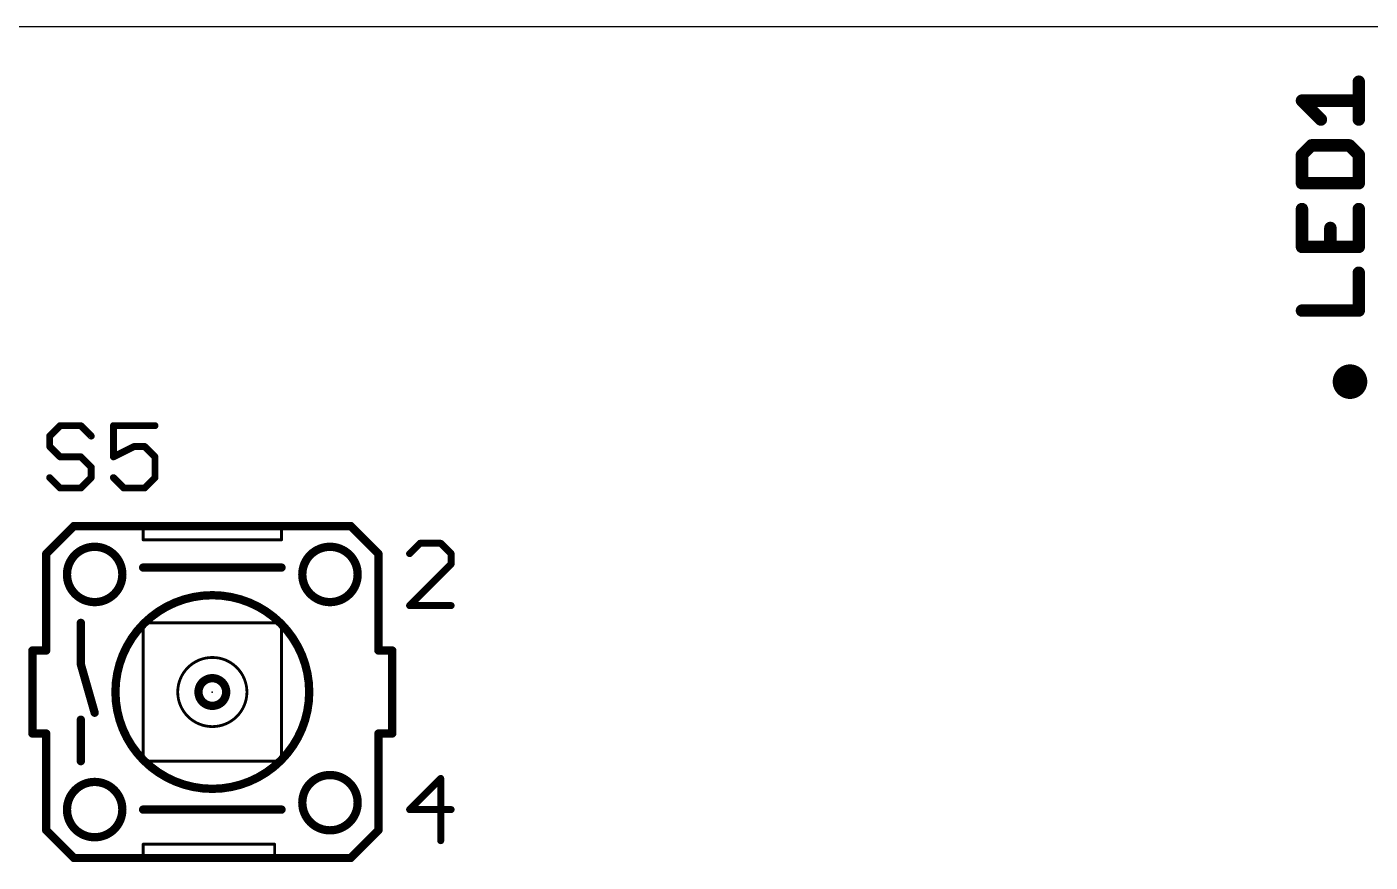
# Model space of a CAD drawing. Extents: x 43 to 243, y 16 to 92.
# Drawn here: x 62.95 to 87.6, y 76.25 to 91.59 of the extents above; entities that cross this region are included whole.
import ezdxf

# ---------------------------------------------------------------- set-up
doc = ezdxf.new("R2010")
doc.units = 0
for name, color, linetype in [('20', 7, 'CONTINUOUS'), ('21', 253, 'CONTINUOUS'), ('23', 7, 'CONTINUOUS'), ('25', 253, 'CONTINUOUS'), ('51', 253, 'CONTINUOUS')]:
    doc.layers.add(name, color=color, linetype=linetype)

msp = doc.modelspace()

# ---------------------------------------------------------------- linework, layer by layer
at = {"layer": '20'}
msp.add_line((243.18, 91.59), (43.18, 91.59), dxfattribs=at)
at = {"layer": '21'}
for points, const_width in [([(87.2335, 84.9158, 1), (87.2335, 85.2332, 1), (87.2335, 84.9158)], 0.3175), ([(64.1985, 82.4611, 1), (64.1985, 82.3849)], 0.0762), ([(65.0875, 82.4611, 1), (65.0875, 82.3849)], 0.0762), ([(65.0875, 82.3849, 1), (65.0875, 82.4611)], 0.0762), ([(65.1002, 82.423, 1), (65.0748, 82.423)], 0.0254), ([(67.6275, 82.4611, 1), (67.6275, 82.3849)], 0.0762), ([(67.6275, 82.3849, 1), (67.6275, 82.4611)], 0.0762), ([(67.6402, 82.423, 1), (67.6148, 82.423)], 0.0254), ([(68.5165, 82.3849, 1), (68.5165, 82.4611)], 0.0762), ([(65.0875, 82.1817, 1), (65.0875, 82.1563)], 0.0254), ([(65.0748, 82.169, 1), (65.1002, 82.169)], 0.0254), ([(67.6148, 82.169, 1), (67.6402, 82.169)], 0.0254), ([(67.6275, 82.1563, 1), (67.6275, 82.1817)], 0.0254), ([(66.3575, 77.597, 1), (66.3575, 81.153, 1), (66.3575, 77.597)], 0.1524), ([(63.3476, 80.391, 1), (63.2714, 80.391)], 0.0762), ([(69.4436, 80.391, 1), (69.3674, 80.391)], 0.0762), ([(63.0555, 80.1751, 1), (63.0555, 80.0989)], 0.0762), ([(63.0936, 80.137, 1), (63.0174, 80.137)], 0.0762), ([(63.2714, 80.137, 1), (63.3476, 80.137)], 0.0762), ([(63.3095, 80.0989, 1), (63.3095, 80.1751)], 0.0762), ([(69.4055, 80.1751, 1), (69.4055, 80.0989)], 0.0762), ([(69.3674, 80.137, 1), (69.4436, 80.137)], 0.0762), ([(69.6976, 80.137, 1), (69.6214, 80.137)], 0.0762), ([(69.6595, 80.0989, 1), (69.6595, 80.1751)], 0.0762), ([(66.3575, 79.121, 1), (66.3575, 79.629, 1), (66.3575, 79.121)], 0.1524), ([(63.0555, 78.6511, 1), (63.0555, 78.5749)], 0.0762), ([(63.0174, 78.613, 1), (63.0936, 78.613)], 0.0762), ([(63.3476, 78.613, 1), (63.2714, 78.613)], 0.0762), ([(63.3095, 78.5749, 1), (63.3095, 78.6511)], 0.0762), ([(69.4055, 78.6511, 1), (69.4055, 78.5749)], 0.0762), ([(69.4436, 78.613, 1), (69.3674, 78.613)], 0.0762), ([(69.6214, 78.613, 1), (69.6976, 78.613)], 0.0762), ([(69.6595, 78.5749, 1), (69.6595, 78.6511)], 0.0762), ([(63.2714, 78.359, 1), (63.3476, 78.359)], 0.0762), ([(69.3674, 78.359, 1), (69.4436, 78.359)], 0.0762), ([(65.0875, 76.5937, 1), (65.0875, 76.5683)], 0.0254), ([(65.1002, 76.581, 1), (65.0748, 76.581)], 0.0254), ([(67.5132, 76.581, 1), (67.4878, 76.581)], 0.0254), ([(67.5005, 76.5683, 1), (67.5005, 76.5937)], 0.0254), ([(64.1985, 76.3651, 1), (64.1985, 76.2889)], 0.0762), ([(65.0875, 76.3651, 1), (65.0875, 76.2889)], 0.0762), ([(65.0875, 76.2889, 1), (65.0875, 76.3651)], 0.0762), ([(65.0748, 76.327, 1), (65.1002, 76.327)], 0.0254), ([(67.5005, 76.3651, 1), (67.5005, 76.2889)], 0.0762), ([(67.5005, 76.2889, 1), (67.5005, 76.3651)], 0.0762), ([(67.4878, 76.327, 1), (67.5132, 76.327)], 0.0254), ([(68.5165, 76.2889, 1), (68.5165, 76.3651)], 0.0762)]:
    msp.add_lwpolyline(points, format="xyb", dxfattribs=dict(at, const_width=const_width))
for points, const_width in [([(65.0875, 82.423), (64.1985, 82.423)], 0.1524), ([(67.6275, 82.423), (65.0875, 82.423)], 0.1524), ([(65.0875, 82.423), (65.0875, 82.169)], 0.0508), ([(68.5165, 82.423), (67.6275, 82.423)], 0.1524), ([(67.6275, 82.169), (67.6275, 82.423)], 0.0508), ([(67.6275, 82.169), (65.0875, 82.169)], 0.0508), ([(63.3095, 80.137), (63.3095, 80.391)], 0.1524), ([(69.4055, 80.137), (69.4055, 80.391)], 0.1524), ([(63.0555, 80.137), (63.3095, 80.137)], 0.1524), ([(63.0555, 80.137), (63.0555, 78.613)], 0.1524), ([(69.4055, 80.137), (69.6595, 80.137)], 0.1524), ([(69.6595, 78.613), (69.6595, 80.137)], 0.1524), ([(63.3095, 78.613), (63.0555, 78.613)], 0.1524), ([(63.3095, 78.613), (63.3095, 78.359)], 0.1524), ([(69.6595, 78.613), (69.4055, 78.613)], 0.1524), ([(69.4055, 78.613), (69.4055, 78.359)], 0.1524), ([(67.5005, 76.581), (65.0875, 76.581)], 0.0508), ([(65.0875, 76.581), (65.0875, 76.327)], 0.0508), ([(67.5005, 76.581), (67.5005, 76.327)], 0.0508), ([(64.1985, 76.327), (65.0875, 76.327)], 0.1524), ([(65.0875, 76.327), (67.5005, 76.327)], 0.1524), ([(67.5005, 76.327), (68.5165, 76.327)], 0.1524)]:
    msp.add_lwpolyline(points, dxfattribs=dict(at, const_width=const_width))
at = {"layer": '23'}
msp.add_point((66.3575, 79.375), dxfattribs=at)
at = {"layer": '25'}
for points, const_width in [([(87.3947, 89.8879), (87.3947, 90.5828)], 0.2286), ([(86.6998, 89.8879), (86.3524, 90.2353)], 0.2286), ([(86.3524, 90.2353), (87.3947, 90.2353)], 0.2286), ([(86.5261, 89.4134), (86.3524, 89.2396)], 0.2286), ([(87.221, 89.4134), (86.5261, 89.4134)], 0.2286), ([(87.3947, 89.2396), (87.221, 89.4134)], 0.2286), ([(86.3524, 89.2396), (86.3524, 88.7185)], 0.2286), ([(87.3947, 88.7185), (87.3947, 89.2396)], 0.2286), ([(86.3524, 88.7185), (87.3947, 88.7185)], 0.2286), ([(86.3524, 88.244), (86.3524, 87.5491)], 0.2286), ([(87.3947, 87.5491), (87.3947, 88.244)], 0.2286), ([(86.8736, 87.5491), (86.8736, 87.8965)], 0.2286), ([(86.3524, 87.5491), (87.3947, 87.5491)], 0.2286), ([(87.3947, 86.3797), (87.3947, 87.0746)], 0.2286), ([(86.3524, 86.3797), (87.3947, 86.3797)], 0.2286), ([(63.5637, 84.2655), (63.373, 84.0748)], 0.127), ([(63.945, 84.2655), (63.5637, 84.2655)], 0.127), ([(64.1356, 84.0748), (63.945, 84.2655)], 0.127), ([(65.305, 84.2655), (64.5424, 84.2655)], 0.127), ([(64.5424, 84.2655), (64.5424, 83.6935)], 0.127), ([(63.373, 84.0748), (63.373, 83.8842)], 0.127), ([(63.373, 83.8842), (63.5637, 83.6935)], 0.127), ([(64.5424, 83.6935), (64.9237, 83.8842)], 0.127), ([(64.9237, 83.8842), (65.1144, 83.8842)], 0.127), ([(65.1144, 83.8842), (65.305, 83.6935)], 0.127), ([(63.5637, 83.6935), (63.945, 83.6935)], 0.127), ([(63.945, 83.6935), (64.1356, 83.5028)], 0.127), ([(64.1356, 83.5028), (64.1356, 83.3122)], 0.127), ([(65.305, 83.6935), (65.305, 83.3122)], 0.127), ([(63.5637, 83.1215), (63.373, 83.3122)], 0.127), ([(64.1356, 83.3122), (63.945, 83.1215)], 0.127), ([(64.7331, 83.1215), (64.5424, 83.3122)], 0.127), ([(65.305, 83.3122), (65.1144, 83.1215)], 0.127), ([(63.945, 83.1215), (63.5637, 83.1215)], 0.127), ([(65.1144, 83.1215), (64.7331, 83.1215)], 0.127)]:
    msp.add_lwpolyline(points, dxfattribs=dict(at, const_width=const_width))
for points, const_width in [([(87.4518, 90.5828, 1), (87.3376, 90.5828)], 0.1143), ([(86.3524, 90.2925, 1), (86.3524, 90.1782)], 0.1143), ([(86.3928, 90.2757, 1), (86.312, 90.1949)], 0.1143), ([(87.3947, 90.1782, 1), (87.3947, 90.2925)], 0.1143), ([(86.6594, 89.8475, 1), (86.7403, 89.9283)], 0.1143), ([(87.3376, 89.8879, 1), (87.4518, 89.8879)], 0.1143), ([(86.5261, 89.4705, 1), (86.5261, 89.3562)], 0.1143), ([(86.5665, 89.3729, 1), (86.4857, 89.4538)], 0.1143), ([(87.2614, 89.4538, 1), (87.1806, 89.3729)], 0.1143), ([(87.221, 89.3562, 1), (87.221, 89.4705)], 0.1143), ([(86.312, 89.2801, 1), (86.3928, 89.1992)], 0.1143), ([(86.4096, 89.2396, 1), (86.2953, 89.2396)], 0.1143), ([(87.4518, 89.2396, 1), (87.3376, 89.2396)], 0.1143), ([(87.3543, 89.1992, 1), (87.4351, 89.2801)], 0.1143), ([(86.3524, 88.7756, 1), (86.3524, 88.6613)], 0.1143), ([(86.2953, 88.7185, 1), (86.4096, 88.7185)], 0.1143), ([(87.3376, 88.7185, 1), (87.4518, 88.7185)], 0.1143), ([(87.3947, 88.6613, 1), (87.3947, 88.7756)], 0.1143), ([(86.4096, 88.244, 1), (86.2953, 88.244)], 0.1143), ([(87.4518, 88.244, 1), (87.3376, 88.244)], 0.1143), ([(86.9307, 87.8965, 1), (86.8164, 87.8965)], 0.1143), ([(86.3524, 87.6063, 1), (86.3524, 87.492)], 0.1143), ([(86.2953, 87.5491, 1), (86.4096, 87.5491)], 0.1143), ([(86.8164, 87.5491, 1), (86.9307, 87.5491)], 0.1143), ([(87.3376, 87.5491, 1), (87.4518, 87.5491)], 0.1143), ([(87.3947, 87.492, 1), (87.3947, 87.6063)], 0.1143), ([(87.4518, 87.0746, 1), (87.3376, 87.0746)], 0.1143), ([(86.3524, 86.4369, 1), (86.3524, 86.3226)], 0.1143), ([(87.3376, 86.3797, 1), (87.4518, 86.3797)], 0.1143), ([(87.3947, 86.3226, 1), (87.3947, 86.4369)], 0.1143), ([(63.5637, 84.2972, 1), (63.5637, 84.2337)], 0.0635), ([(63.5861, 84.243, 1), (63.5412, 84.2879)], 0.0635), ([(63.9674, 84.2879, 1), (63.9225, 84.243)], 0.0635), ([(63.945, 84.2337, 1), (63.945, 84.2972)], 0.0635), ([(64.5741, 84.2655, 1), (64.5106, 84.2655)], 0.0635), ([(64.5424, 84.2972, 1), (64.5424, 84.2337)], 0.0635), ([(65.305, 84.2337, 1), (65.305, 84.2972)], 0.0635), ([(63.4048, 84.0748, 1), (63.3413, 84.0748)], 0.0635), ([(63.3505, 84.0973, 1), (63.3955, 84.0524)], 0.0635), ([(64.1132, 84.0524, 1), (64.1581, 84.0973)], 0.0635), ([(63.3955, 83.9066, 1), (63.3505, 83.8617)], 0.0635), ([(63.3413, 83.8842, 1), (63.4048, 83.8842)], 0.0635), ([(64.9237, 83.9159, 1), (64.9237, 83.8524)], 0.0635), ([(64.9379, 83.8558, 1), (64.9095, 83.9125)], 0.0635), ([(65.1368, 83.9066, 1), (65.0919, 83.8617)], 0.0635), ([(65.1144, 83.8524, 1), (65.1144, 83.9159)], 0.0635), ([(63.5637, 83.7252, 1), (63.5637, 83.6617)], 0.0635), ([(63.5412, 83.671, 1), (63.5861, 83.7159)], 0.0635), ([(63.9674, 83.7159, 1), (63.9225, 83.671)], 0.0635), ([(63.945, 83.6617, 1), (63.945, 83.7252)], 0.0635), ([(64.1674, 83.5028, 1), (64.1039, 83.5028)], 0.0635), ([(64.5106, 83.6935, 1), (64.5741, 83.6935)], 0.0635), ([(64.5282, 83.7219, 1), (64.5566, 83.6651)], 0.0635), ([(65.3368, 83.6935, 1), (65.2733, 83.6935)], 0.0635), ([(65.2826, 83.671, 1), (65.3275, 83.7159)], 0.0635), ([(63.3955, 83.3346, 1), (63.3505, 83.2897)], 0.0635), ([(64.1039, 83.3122, 1), (64.1674, 83.3122)], 0.0635), ([(64.1132, 83.4804, 1), (64.1581, 83.5253)], 0.0635), ([(64.1581, 83.2897, 1), (64.1132, 83.3346)], 0.0635), ([(64.5648, 83.3346, 1), (64.5199, 83.2897)], 0.0635), ([(65.2733, 83.3122, 1), (65.3368, 83.3122)], 0.0635), ([(65.3275, 83.2897, 1), (65.2826, 83.3346)], 0.0635), ([(63.5637, 83.1532, 1), (63.5637, 83.0897)], 0.0635), ([(63.5412, 83.099, 1), (63.5861, 83.144)], 0.0635), ([(63.9225, 83.144, 1), (63.9674, 83.099)], 0.0635), ([(63.945, 83.0897, 1), (63.945, 83.1532)], 0.0635), ([(64.7331, 83.1532, 1), (64.7331, 83.0897)], 0.0635), ([(64.7106, 83.099, 1), (64.7555, 83.144)], 0.0635), ([(65.0919, 83.144, 1), (65.1368, 83.099)], 0.0635), ([(65.1144, 83.0897, 1), (65.1144, 83.1532)], 0.0635)]:
    msp.add_lwpolyline(points, format="xyb", dxfattribs=dict(at, const_width=const_width))
at = {"layer": '51'}
for points, const_width in [([(63.8175, 82.423), (63.3095, 81.915)], 0.1524), ([(63.8175, 82.423), (64.1985, 82.423)], 0.1524), ([(68.8975, 82.423), (68.5165, 82.423)], 0.1524), ([(69.4055, 81.915), (68.8975, 82.423)], 0.1524), ([(70.1677, 82.1065), (69.977, 81.9158)], 0.127), ([(70.549, 82.1065), (70.1677, 82.1065)], 0.127), ([(70.7396, 81.9158), (70.549, 82.1065)], 0.127), ([(63.3095, 81.915), (63.3095, 80.391)], 0.1524), ([(69.4055, 80.391), (69.4055, 81.915)], 0.1524), ([(70.7396, 81.7251), (70.7396, 81.9158)], 0.127), ([(67.6275, 81.661), (65.0875, 81.661)], 0.1524), ([(69.977, 80.9625), (70.7396, 81.7251)], 0.127), ([(70.7396, 80.9625), (69.977, 80.9625)], 0.127), ([(63.9445, 80.645), (63.9445, 79.883)], 0.1524), ([(65.0875, 80.645), (65.0875, 78.105)], 0.0508), ([(65.0875, 80.645), (67.6275, 80.645)], 0.0508), ([(67.6275, 78.105), (67.6275, 80.645)], 0.0508), ([(63.9445, 79.883), (64.1985, 78.994)], 0.1524), ([(63.9445, 78.867), (63.9445, 78.105)], 0.1524), ([(63.3095, 76.835), (63.3095, 78.359)], 0.1524), ([(69.4055, 76.835), (69.4055, 78.359)], 0.1524), ([(67.6275, 78.105), (65.0875, 78.105)], 0.0508), ([(70.549, 77.7885), (69.977, 77.2165)], 0.127), ([(70.549, 76.6445), (70.549, 77.7885)], 0.127), ([(65.0875, 77.216), (67.6275, 77.216)], 0.1524), ([(69.977, 77.2165), (70.7396, 77.2165)], 0.127), ([(63.8175, 76.327), (63.3095, 76.835)], 0.1524), ([(68.8975, 76.327), (69.4055, 76.835)], 0.1524), ([(63.8175, 76.327), (64.1985, 76.327)], 0.1524), ([(68.8975, 76.327), (68.5165, 76.327)], 0.1524)]:
    msp.add_lwpolyline(points, dxfattribs=dict(at, const_width=const_width))
for points, const_width in [([(63.8175, 82.4611, 1), (63.8175, 82.3849)], 0.0762), ([(63.8444, 82.3961, 1), (63.7906, 82.4499)], 0.0762), ([(64.1985, 82.3849, 1), (64.1985, 82.4611)], 0.0762), ([(68.5165, 82.4611, 1), (68.5165, 82.3849)], 0.0762), ([(68.9244, 82.4499, 1), (68.8706, 82.3961)], 0.0762), ([(68.8975, 82.3849, 1), (68.8975, 82.4611)], 0.0762), ([(64.1985, 81.026, 1), (64.1985, 82.042, 1), (64.1985, 81.026)], 0.1524), ([(68.5165, 81.026, 1), (68.5165, 82.042, 1), (68.5165, 81.026)], 0.1524), ([(70.1677, 82.1382, 1), (70.1677, 82.0747)], 0.0635), ([(70.1901, 82.084, 1), (70.1452, 82.1289)], 0.0635), ([(70.5714, 82.1289, 1), (70.5265, 82.084)], 0.0635), ([(70.549, 82.0747, 1), (70.549, 82.1382)], 0.0635), ([(63.3476, 81.915, 1), (63.2714, 81.915)], 0.0762), ([(63.2826, 81.9419, 1), (63.3364, 81.8881)], 0.0762), ([(69.4436, 81.915, 1), (69.3674, 81.915)], 0.0762), ([(69.3786, 81.8881, 1), (69.4324, 81.9419)], 0.0762), ([(69.9545, 81.9383, 1), (69.9995, 81.8934)], 0.0635), ([(70.7714, 81.9158, 1), (70.7079, 81.9158)], 0.0635), ([(70.7172, 81.8934, 1), (70.7621, 81.9383)], 0.0635), ([(65.0875, 81.6991, 1), (65.0875, 81.6229)], 0.0762), ([(67.6275, 81.6229, 1), (67.6275, 81.6991)], 0.0762), ([(70.7079, 81.7251, 1), (70.7714, 81.7251)], 0.0635), ([(70.7621, 81.7027, 1), (70.7172, 81.7476)], 0.0635), ([(69.9545, 80.985, 1), (69.9995, 80.94)], 0.0635), ([(69.977, 80.9943, 1), (69.977, 80.9308)], 0.0635), ([(70.7396, 80.9308, 1), (70.7396, 80.9943)], 0.0635), ([(63.9826, 80.645, 1), (63.9064, 80.645)], 0.0762), ([(65.1002, 80.645, 1), (65.0748, 80.645)], 0.0254), ([(65.0875, 80.6577, 1), (65.0875, 80.6323)], 0.0254), ([(67.6402, 80.645, 1), (67.6148, 80.645)], 0.0254), ([(67.6275, 80.6323, 1), (67.6275, 80.6577)], 0.0254), ([(63.2714, 80.391, 1), (63.3476, 80.391)], 0.0762), ([(69.3674, 80.391, 1), (69.4436, 80.391)], 0.0762), ([(63.9811, 79.8935, 1), (63.9079, 79.8725)], 0.0762), ([(63.9064, 79.883, 1), (63.9826, 79.883)], 0.0762), ([(66.3575, 78.74, 1), (66.3575, 80.01, 1), (66.3575, 78.74)], 0.0508), ([(63.9826, 78.867, 1), (63.9064, 78.867)], 0.0762), ([(64.1619, 78.9835, 1), (64.2351, 79.0045)], 0.0762), ([(63.3476, 78.359, 1), (63.2714, 78.359)], 0.0762), ([(69.4436, 78.359, 1), (69.3674, 78.359)], 0.0762), ([(63.9064, 78.105, 1), (63.9826, 78.105)], 0.0762), ([(65.0875, 78.1177, 1), (65.0875, 78.0923)], 0.0254), ([(65.0748, 78.105, 1), (65.1002, 78.105)], 0.0254), ([(67.6148, 78.105, 1), (67.6402, 78.105)], 0.0254), ([(67.6275, 78.0923, 1), (67.6275, 78.1177)], 0.0254), ([(68.5165, 76.835, 1), (68.5165, 77.851, 1), (68.5165, 76.835)], 0.1524), ([(64.1985, 76.708, 1), (64.1985, 77.724, 1), (64.1985, 76.708)], 0.1524), ([(70.5807, 77.7885, 1), (70.5172, 77.7885)], 0.0635), ([(70.5714, 77.766, 1), (70.5265, 77.8109)], 0.0635), ([(65.0875, 77.2541, 1), (65.0875, 77.1779)], 0.0762), ([(67.6275, 77.1779, 1), (67.6275, 77.2541)], 0.0762), ([(69.977, 77.2482, 1), (69.977, 77.1847)], 0.0635), ([(69.9545, 77.2389, 1), (69.9995, 77.194)], 0.0635), ([(70.7396, 77.1847, 1), (70.7396, 77.2482)], 0.0635), ([(63.3364, 76.8619, 1), (63.2826, 76.8081)], 0.0762), ([(69.4324, 76.8081, 1), (69.3786, 76.8619)], 0.0762), ([(63.2714, 76.835, 1), (63.3476, 76.835)], 0.0762), ([(69.3674, 76.835, 1), (69.4436, 76.835)], 0.0762), ([(70.5172, 76.6445, 1), (70.5807, 76.6445)], 0.0635), ([(63.8175, 76.3651, 1), (63.8175, 76.2889)], 0.0762), ([(63.7906, 76.3001, 1), (63.8444, 76.3539)], 0.0762), ([(64.1985, 76.2889, 1), (64.1985, 76.3651)], 0.0762), ([(68.5165, 76.3651, 1), (68.5165, 76.2889)], 0.0762), ([(68.8706, 76.3539, 1), (68.9244, 76.3001)], 0.0762), ([(68.8975, 76.2889, 1), (68.8975, 76.3651)], 0.0762)]:
    msp.add_lwpolyline(points, format="xyb", dxfattribs=dict(at, const_width=const_width))

doc.saveas('drawing.dxf')
